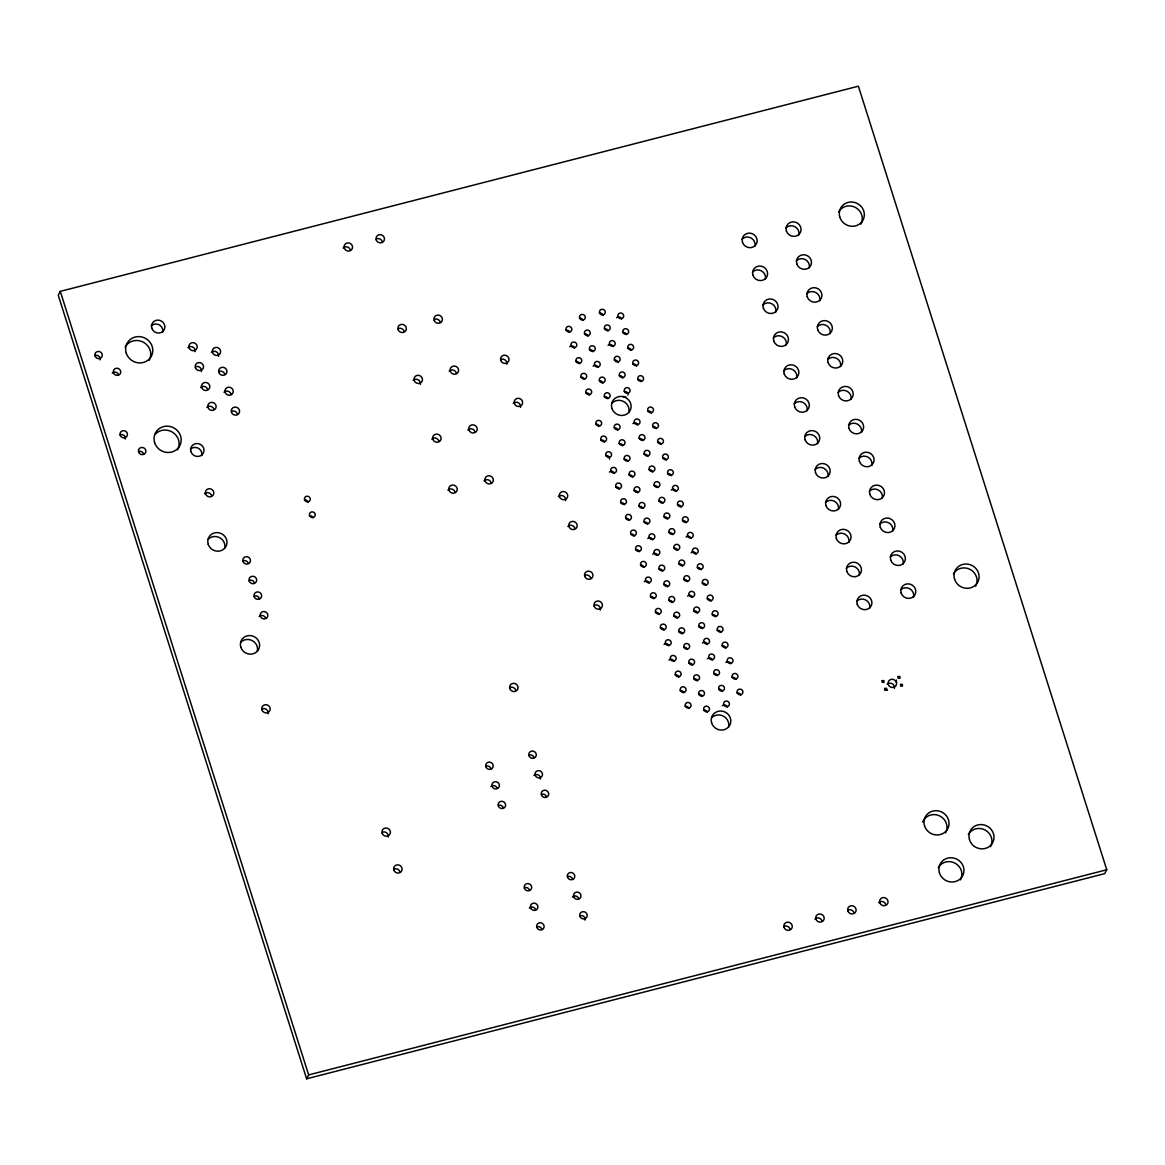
<?xml version="1.0" encoding="UTF-8"?>
<svg xmlns="http://www.w3.org/2000/svg" width="1165" height="1165" viewBox="0 0 1165 1165"><rect width="100%" height="100%" fill="white"/><g stroke="black" fill="none" stroke-linecap="round" stroke-linejoin="round"><path stroke-width="1.5" d="M60.289 291.367L58.25 295.24L306.613 1078.805L1104.711 873.633L1106.75 869.76L858.387 86.195L60.289 291.367L308.652 1074.916L306.613 1078.805M896.628 680.098L895.769 680.957L896.73 682.472M308.652 1074.916L1106.75 869.76M953.421 573.894A12.684 12 27.7 0 1 970.358 569.554A12.684 12 27.7 0 1 975.615 586.17M838.683 211.899A12.684 12 27.7 0 1 855.605 207.545A12.684 12 27.7 0 1 860.877 224.161M612.047 403.061A9.932 9.393 27.7 0 1 628.838 412.337M711.771 717.655A9.932 9.393 27.7 0 1 728.562 726.931M125.15 346.995A13.732 13.004 27.7 0 1 143.499 342.277A13.732 13.004 27.7 0 1 149.207 360.276M155.586 433.831A13.732 13.004 27.7 0 1 173.396 432.798A13.732 13.004 27.7 0 1 177.59 449.836M309.424 515.833A2.956 2.796 27.7 0 1 313.094 517.857M304.458 500.149A2.956 2.796 27.7 0 1 308.128 502.173M204.428 493.756A4.296 4.063 27.7 0 1 211.608 495.635M262.664 708.699A4.296 4.063 27.7 0 1 268.081 713.766M510.532 687.35A4.296 4.063 27.7 0 1 515.847 690.292M501.46 359.199A4.296 4.063 27.7 0 1 506.862 364.266M513.255 403.352A4.296 4.063 27.7 0 1 520.522 407.357M394.571 868.842A4.296 4.063 27.7 0 1 399.886 871.784M382.892 832.014A4.296 4.063 27.7 0 1 388.294 837.082M878.658 902.598A4.296 4.063 27.7 0 1 885.837 904.477M848.586 909.749A4.296 4.063 27.7 0 1 853.901 912.69M814.816 919.01A4.296 4.063 27.7 0 1 821.98 920.889M784.744 926.16A4.296 4.063 27.7 0 1 790.059 929.102M376.936 238.679A4.296 4.063 27.7 0 1 382.251 241.606M343.151 247.941A4.296 4.063 27.7 0 1 350.33 249.82M558.341 496.581A4.296 4.063 27.7 0 1 565.607 500.601M567.806 526.434A4.296 4.063 27.7 0 1 574.986 528.313M594.907 604.985A4.296 4.063 27.7 0 1 600.31 610.052M585.442 575.131A4.296 4.063 27.7 0 1 590.757 578.073M785.982 227.83A7.616 7.194 27.7 0 1 798.855 234.937M796.423 260.727A7.616 7.194 27.7 0 1 809.282 267.848M806.85 293.638A7.616 7.194 27.7 0 1 819.723 300.759M817.277 326.55A7.616 7.194 27.7 0 1 830.15 333.671M827.718 359.461A7.616 7.194 27.7 0 1 840.577 366.567M838.145 392.372A7.616 7.194 27.7 0 1 851.018 399.478M848.571 425.283A7.616 7.194 27.7 0 1 861.445 432.39M859.013 458.195A7.616 7.194 27.7 0 1 871.871 465.301M869.439 491.106A7.616 7.194 27.7 0 1 882.298 498.212M879.866 524.002A7.616 7.194 27.7 0 1 892.74 531.124M890.308 556.914A7.616 7.194 27.7 0 1 903.166 564.035M900.734 589.825A7.616 7.194 27.7 0 1 913.593 596.931M742.09 239.102A7.616 7.194 27.7 0 1 754.964 246.223M752.517 272.013A7.616 7.194 27.7 0 1 765.39 279.134M762.958 304.924A7.616 7.194 27.7 0 1 775.817 312.045M773.385 337.835A7.616 7.194 27.7 0 1 786.258 344.942M783.812 370.747A7.616 7.194 27.7 0 1 796.685 377.853M794.253 403.658A7.616 7.194 27.7 0 1 807.112 410.764M804.68 436.569A7.616 7.194 27.7 0 1 817.553 443.676M815.107 469.48A7.616 7.194 27.7 0 1 827.98 476.587M825.548 502.377A7.616 7.194 27.7 0 1 838.407 509.498M835.975 535.288A7.616 7.194 27.7 0 1 848.848 542.409M846.402 568.2A7.616 7.194 27.7 0 1 859.275 575.306M856.843 601.111A7.616 7.194 27.7 0 1 869.702 608.217M938.291 867.605A12.669 11.985 27.7 0 1 955.213 863.265A12.669 11.985 27.7 0 1 960.47 879.866M968.348 834.46A12.669 11.985 27.7 0 1 985.27 830.106A12.669 11.985 27.7 0 1 990.541 846.722M922.709 822.039A12.669 11.985 27.7 0 1 939.558 815.864A12.669 11.985 27.7 0 1 945.572 832.858M254.625 595.927A3.888 3.684 27.7 0 1 259.445 598.592M249.66 580.257A3.888 3.684 27.7 0 1 254.48 582.908M259.154 616.474A3.888 3.684 27.7 0 1 265.649 618.178M240.922 642.104A9.728 9.204 27.7 0 1 257.349 651.191M208.287 539.147A9.728 9.204 27.7 0 1 224.714 548.234M243.456 560.671A3.888 3.684 27.7 0 1 248.261 563.321M567.879 876.473A3.801 3.597 27.7 0 1 572.597 879.08M572.452 896.992A3.801 3.597 27.7 0 1 578.801 898.666M580.301 915.661A3.801 3.597 27.7 0 1 585.092 920.146M524.789 887.555A3.801 3.597 27.7 0 1 529.493 890.162M529.347 908.074A3.801 3.597 27.7 0 1 535.711 909.749M537.211 926.728A3.801 3.597 27.7 0 1 541.914 929.335M529.391 755.022A3.801 3.597 27.7 0 1 534.094 757.629M533.949 775.54A3.801 3.597 27.7 0 1 540.385 779.108M541.812 794.21A3.801 3.597 27.7 0 1 546.516 796.802M486.286 766.104A3.801 3.597 27.7 0 1 491.004 768.711M490.858 786.623A3.801 3.597 27.7 0 1 497.207 788.297M498.707 805.277A3.801 3.597 27.7 0 1 503.411 807.884M434.894 319.094A4.296 4.063 27.7 0 1 440.21 322.035M449.18 371.096A4.296 4.063 27.7 0 1 456.36 372.989M398.809 328.384A4.296 4.063 27.7 0 1 404.124 331.311M413.094 380.373A4.296 4.063 27.7 0 1 420.361 384.392M467.806 429.856A4.296 4.063 27.7 0 1 474.985 431.734M483.956 480.796A4.296 4.063 27.7 0 1 491.135 482.689M431.72 439.132A4.296 4.063 27.7 0 1 438.885 441.011M447.87 490.072A4.296 4.063 27.7 0 1 455.034 491.965M599.436 313.225A2.956 2.796 27.7 0 1 603.091 315.249M616.605 317.695A2.956 2.796 27.7 0 1 621.542 318.992M604.402 328.909A2.956 2.796 27.7 0 1 608.072 330.933M622.853 332.637A2.956 2.796 27.7 0 1 626.508 334.661M608.086 345.306A2.956 2.796 27.7 0 1 613.038 346.602M627.818 348.306A2.956 2.796 27.7 0 1 631.474 350.33M614.334 360.247A2.956 2.796 27.7 0 1 618.003 362.271M632.784 363.975A2.956 2.796 27.7 0 1 636.44 365.999M619.299 375.916A2.956 2.796 27.7 0 1 622.969 377.941M637.75 379.644A2.956 2.796 27.7 0 1 641.42 381.669M626.013 397.076A2.956 2.796 27.7 0 1 623.159 396.318M624.28 391.586A2.956 2.796 27.7 0 1 627.993 395.081M647.682 410.997A2.956 2.796 27.7 0 1 651.351 413.022M632.93 423.652A2.956 2.796 27.7 0 1 637.867 424.948M652.648 426.667A2.956 2.796 27.7 0 1 656.317 428.691M639.177 438.593A2.956 2.796 27.7 0 1 642.832 440.618M657.613 442.336A2.956 2.796 27.7 0 1 661.283 444.36M644.143 454.277A2.956 2.796 27.7 0 1 647.798 456.301M662.594 458.005A2.956 2.796 27.7 0 1 666.249 460.029M649.109 469.946A2.956 2.796 27.7 0 1 652.779 471.971M667.56 473.674A2.956 2.796 27.7 0 1 671.215 475.699M654.075 485.616A2.956 2.796 27.7 0 1 657.744 487.64M671.244 490.072A2.956 2.796 27.7 0 1 676.181 491.368M659.041 501.285A2.956 2.796 27.7 0 1 662.71 503.309M677.491 505.013A2.956 2.796 27.7 0 1 681.146 507.037M664.006 516.954A2.956 2.796 27.7 0 1 667.676 518.978M682.457 520.682A2.956 2.796 27.7 0 1 686.127 522.706M668.972 532.623A2.956 2.796 27.7 0 1 672.642 534.648M686.141 537.08A2.956 2.796 27.7 0 1 691.093 538.39M673.952 548.293A2.956 2.796 27.7 0 1 677.608 550.317M691.107 552.763A2.956 2.796 27.7 0 1 696.058 554.059M678.918 563.976A2.956 2.796 27.7 0 1 682.574 566.001M697.354 567.704A2.956 2.796 27.7 0 1 701.024 569.729M683.884 579.646A2.956 2.796 27.7 0 1 687.539 581.67M702.32 583.374A2.956 2.796 27.7 0 1 705.99 585.398M687.568 596.043A2.956 2.796 27.7 0 1 692.505 597.339M707.301 599.043A2.956 2.796 27.7 0 1 710.956 601.067M693.816 610.984A2.956 2.796 27.7 0 1 697.471 613.008M712.266 614.712A2.956 2.796 27.7 0 1 715.922 616.736M698.782 626.654A2.956 2.796 27.7 0 1 702.451 628.678M717.232 630.381A2.956 2.796 27.7 0 1 720.887 632.406M702.466 643.051A2.956 2.796 27.7 0 1 707.417 644.347M722.198 646.051A2.956 2.796 27.7 0 1 725.853 648.075M707.432 658.72A2.956 2.796 27.7 0 1 712.383 660.016M725.882 662.448A2.956 2.796 27.7 0 1 730.819 663.759M713.679 673.661A2.956 2.796 27.7 0 1 717.349 675.685M732.13 677.404A2.956 2.796 27.7 0 1 735.799 679.428M718.659 689.345A2.956 2.796 27.7 0 1 722.315 691.369M737.096 693.073A2.956 2.796 27.7 0 1 740.765 695.097M722.344 705.742A2.956 2.796 27.7 0 1 727.28 707.038M579.486 318.365A2.956 2.796 27.7 0 1 583.141 320.39M566.001 330.292A2.956 2.796 27.7 0 1 569.67 332.331M584.451 334.035A2.956 2.796 27.7 0 1 588.107 336.059M569.7 346.704A2.956 2.796 27.7 0 1 574.636 348M589.417 349.704A2.956 2.796 27.7 0 1 593.087 351.728M575.947 361.645A2.956 2.796 27.7 0 1 579.602 363.669M593.101 366.101A2.956 2.796 27.7 0 1 598.053 367.397M580.913 377.314A2.956 2.796 27.7 0 1 584.568 379.339M599.349 381.042A2.956 2.796 27.7 0 1 603.019 383.067M585.879 392.984A2.956 2.796 27.7 0 1 589.534 395.008M604.315 396.712A2.956 2.796 27.7 0 1 607.984 398.736M595.81 424.322A2.956 2.796 27.7 0 1 599.465 426.346M614.261 428.065A2.956 2.796 27.7 0 1 617.916 430.089M600.776 439.991A2.956 2.796 27.7 0 1 604.446 442.016M619.227 443.734A2.956 2.796 27.7 0 1 622.882 445.758M605.742 455.675A2.956 2.796 27.7 0 1 609.47 459.156M624.192 459.403A2.956 2.796 27.7 0 1 627.848 461.427M609.426 472.073A2.956 2.796 27.7 0 1 614.377 473.369M629.158 475.072A2.956 2.796 27.7 0 1 632.813 477.097M615.673 487.014A2.956 2.796 27.7 0 1 619.343 489.038M634.124 490.742A2.956 2.796 27.7 0 1 637.794 492.766M620.639 502.683A2.956 2.796 27.7 0 1 624.309 504.707M639.09 506.411A2.956 2.796 27.7 0 1 642.76 508.435M625.62 518.352A2.956 2.796 27.7 0 1 629.275 520.376M644.056 522.08A2.956 2.796 27.7 0 1 647.725 524.104M630.585 534.021A2.956 2.796 27.7 0 1 634.241 536.046M647.74 538.478A2.956 2.796 27.7 0 1 652.691 539.774M635.551 549.691A2.956 2.796 27.7 0 1 639.206 551.715M652.72 554.147A2.956 2.796 27.7 0 1 657.657 555.457M640.517 565.36A2.956 2.796 27.7 0 1 644.172 567.384M658.968 569.103A2.956 2.796 27.7 0 1 662.623 571.127M644.201 581.757A2.956 2.796 27.7 0 1 649.153 583.068M663.934 584.772A2.956 2.796 27.7 0 1 667.589 586.796M650.449 596.713A2.956 2.796 27.7 0 1 654.118 598.737M668.899 600.441A2.956 2.796 27.7 0 1 672.554 602.465M655.414 612.382A2.956 2.796 27.7 0 1 659.084 614.406M673.865 616.11A2.956 2.796 27.7 0 1 677.52 618.134M660.38 628.052A2.956 2.796 27.7 0 1 664.05 630.076M678.831 631.779A2.956 2.796 27.7 0 1 682.486 633.804M664.079 644.449A2.956 2.796 27.7 0 1 669.016 645.745M683.797 647.449A2.956 2.796 27.7 0 1 687.466 649.473M669.045 660.118A2.956 2.796 27.7 0 1 673.982 661.414M688.763 663.118A2.956 2.796 27.7 0 1 692.432 665.157M675.292 675.059A2.956 2.796 27.7 0 1 678.947 677.083M693.728 678.802A2.956 2.796 27.7 0 1 697.398 680.826M680.258 690.729A2.956 2.796 27.7 0 1 683.913 692.753M698.694 694.471A2.956 2.796 27.7 0 1 702.364 696.495M685.224 706.412A2.956 2.796 27.7 0 1 688.879 708.437M703.66 710.14A2.956 2.796 27.7 0 1 707.33 712.165M187.944 347.68A4.223 4.005 27.7 0 1 195.094 351.626M211.36 352.413A4.223 4.005 27.7 0 1 218.51 356.374M196.084 366.538A4.223 4.005 27.7 0 1 201.399 371.533M219.501 371.286A4.223 4.005 27.7 0 1 224.743 374.169M200.555 387.479A4.223 4.005 27.7 0 1 207.618 389.343M223.986 392.226A4.223 4.005 27.7 0 1 231.049 394.076M206.86 407.386A4.223 4.005 27.7 0 1 213.923 409.235M232.126 411.085A4.223 4.005 27.7 0 1 237.354 413.983M138.999 451.423A3.757 3.553 27.7 0 1 143.659 454M120.563 434.632A3.757 3.553 27.7 0 1 125.296 439.074M112.262 373.135A3.757 3.553 27.7 0 1 118.553 374.781M95.457 355.427A3.757 3.553 27.7 0 1 100.19 359.869M151.246 325.851A6.757 6.393 27.7 0 1 162.678 332.171M190.361 449.253A6.757 6.393 27.7 0 1 201.793 455.573M887.395 690.146A4.296 4.063 27.7 0 1 886.215 688.297M887.148 684.321A4.296 4.063 27.7 0 1 894.414 688.34M882.153 680.637L882.225 682.37L884.017 682.384L883.944 680.637L882.153 680.637M884.628 688.471L884.701 690.204L886.507 690.219L886.434 688.471L884.628 688.471M898.113 676.53L898.186 678.263L899.977 678.278L899.904 676.53L898.113 676.53M900.603 684.365L900.676 686.098L902.467 686.112L902.394 684.379L900.603 684.365M954.586 579.238A12.684 12 27.7 0 0 975.775 584.801A12.684 12 27.7 0 0 969.324 564.442A12.684 12 27.7 0 0 954.586 579.238M839.849 217.229A12.684 12 27.7 0 0 861.022 222.792A12.684 12 27.7 0 0 854.571 202.433A12.684 12 27.7 0 0 839.849 217.229M611.916 408.347A9.932 9.393 27.7 0 0 628.518 412.716A9.932 9.393 27.7 0 0 623.464 396.77A9.932 9.393 27.7 0 0 611.916 408.347M711.64 722.955A9.932 9.393 27.7 0 0 728.241 727.31A9.932 9.393 27.7 0 0 723.188 711.364A9.932 9.393 27.7 0 0 711.64 722.955M126.242 353.097A13.732 13.004 27.7 0 0 149.193 359.111A13.732 13.004 27.7 0 0 142.203 337.064A13.732 13.004 27.7 0 0 126.242 353.097M154.639 442.656A13.732 13.004 27.7 0 0 177.59 448.671A13.732 13.004 27.7 0 0 170.585 426.623A13.732 13.004 27.7 0 0 154.639 442.656M309.541 515.411A2.956 2.796 27.7 0 0 314.477 516.707A2.956 2.796 27.7 0 0 312.977 511.959A2.956 2.796 27.7 0 0 309.541 515.411M304.575 499.741A2.956 2.796 27.7 0 0 309.511 501.037A2.956 2.796 27.7 0 0 308.011 496.29A2.956 2.796 27.7 0 0 304.575 499.741M205.535 493.844A4.296 4.063 27.7 0 0 212.7 495.722A4.296 4.063 27.7 0 0 210.516 488.834A4.296 4.063 27.7 0 0 205.535 493.844M261.921 709.835A4.296 4.063 27.7 0 0 269.086 711.728A4.296 4.063 27.7 0 0 266.901 704.825A4.296 4.063 27.7 0 0 261.921 709.835M509.775 688.5A4.296 4.063 27.7 0 0 516.94 690.379A4.296 4.063 27.7 0 0 514.755 683.491A4.296 4.063 27.7 0 0 509.775 688.5M500.702 360.334A4.296 4.063 27.7 0 0 507.867 362.228A4.296 4.063 27.7 0 0 505.683 355.325A4.296 4.063 27.7 0 0 500.702 360.334M514.362 403.44A4.296 4.063 27.7 0 0 521.527 405.318A4.296 4.063 27.7 0 0 519.342 398.43A4.296 4.063 27.7 0 0 514.362 403.44M393.814 869.993A4.296 4.063 27.7 0 0 400.993 871.871A4.296 4.063 27.7 0 0 398.794 864.983A4.296 4.063 27.7 0 0 393.814 869.993M382.135 833.164A4.296 4.063 27.7 0 0 389.314 835.043A4.296 4.063 27.7 0 0 387.129 828.155A4.296 4.063 27.7 0 0 382.135 833.164M879.764 902.686A4.296 4.063 27.7 0 0 886.929 904.564A4.296 4.063 27.7 0 0 884.745 897.676A4.296 4.063 27.7 0 0 879.764 902.686M847.829 910.899A4.296 4.063 27.7 0 0 855.008 912.777A4.296 4.063 27.7 0 0 852.824 905.875A4.296 4.063 27.7 0 0 847.829 910.899M815.908 919.098A4.296 4.063 27.7 0 0 823.087 920.976A4.296 4.063 27.7 0 0 820.903 914.088A4.296 4.063 27.7 0 0 815.908 919.098M783.987 927.311A4.296 4.063 27.7 0 0 791.166 929.189A4.296 4.063 27.7 0 0 788.982 922.301A4.296 4.063 27.7 0 0 783.987 927.311M376.178 239.815A4.296 4.063 27.7 0 0 383.358 241.694A4.296 4.063 27.7 0 0 381.173 234.806A4.296 4.063 27.7 0 0 376.178 239.815M344.257 248.029A4.296 4.063 27.7 0 0 351.437 249.907A4.296 4.063 27.7 0 0 349.252 243.019A4.296 4.063 27.7 0 0 344.257 248.029M559.448 496.669A4.296 4.063 27.7 0 0 566.627 498.547A4.296 4.063 27.7 0 0 564.442 491.659A4.296 4.063 27.7 0 0 559.448 496.669M568.913 526.522A4.296 4.063 27.7 0 0 576.078 528.4A4.296 4.063 27.7 0 0 573.894 521.512A4.296 4.063 27.7 0 0 568.913 526.522M594.15 606.135A4.296 4.063 27.7 0 0 601.315 608.014A4.296 4.063 27.7 0 0 599.13 601.125A4.296 4.063 27.7 0 0 594.15 606.135M584.684 576.282A4.296 4.063 27.7 0 0 591.849 578.16A4.296 4.063 27.7 0 0 589.665 571.272A4.296 4.063 27.7 0 0 584.684 576.282M786.375 230.976A7.616 7.194 27.7 0 0 799.074 234.311A7.616 7.194 27.7 0 0 795.214 222.093A7.616 7.194 27.7 0 0 786.375 230.976M796.802 263.887A7.616 7.194 27.7 0 0 809.515 267.222A7.616 7.194 27.7 0 0 805.641 255.004A7.616 7.194 27.7 0 0 796.802 263.887M807.229 296.798A7.616 7.194 27.7 0 0 819.942 300.133A7.616 7.194 27.7 0 0 816.068 287.915A7.616 7.194 27.7 0 0 807.229 296.798M817.67 329.71A7.616 7.194 27.7 0 0 830.368 333.044A7.616 7.194 27.7 0 0 826.509 320.826A7.616 7.194 27.7 0 0 817.67 329.71M828.097 362.606A7.616 7.194 27.7 0 0 840.81 365.956A7.616 7.194 27.7 0 0 836.936 353.738A7.616 7.194 27.7 0 0 828.097 362.606M838.523 395.518A7.616 7.194 27.7 0 0 851.236 398.852A7.616 7.194 27.7 0 0 847.363 386.649A7.616 7.194 27.7 0 0 838.523 395.518M848.965 428.429A7.616 7.194 27.7 0 0 861.663 431.764A7.616 7.194 27.7 0 0 857.789 419.56A7.616 7.194 27.7 0 0 848.965 428.429M859.391 461.34A7.616 7.194 27.7 0 0 872.104 464.675A7.616 7.194 27.7 0 0 868.231 452.457A7.616 7.194 27.7 0 0 859.391 461.34M869.818 494.251A7.616 7.194 27.7 0 0 882.531 497.586A7.616 7.194 27.7 0 0 878.658 485.368A7.616 7.194 27.7 0 0 869.818 494.251M880.259 527.163A7.616 7.194 27.7 0 0 892.958 530.497A7.616 7.194 27.7 0 0 889.084 518.279A7.616 7.194 27.7 0 0 880.259 527.163M890.686 560.074A7.616 7.194 27.7 0 0 903.399 563.409A7.616 7.194 27.7 0 0 899.526 551.191A7.616 7.194 27.7 0 0 890.686 560.074M901.113 592.985A7.616 7.194 27.7 0 0 913.826 596.32A7.616 7.194 27.7 0 0 909.952 584.102A7.616 7.194 27.7 0 0 901.113 592.985M742.469 242.262A7.616 7.194 27.7 0 0 755.182 245.597A7.616 7.194 27.7 0 0 751.308 233.379A7.616 7.194 27.7 0 0 742.469 242.262M752.91 275.173A7.616 7.194 27.7 0 0 765.609 278.508A7.616 7.194 27.7 0 0 761.75 266.29A7.616 7.194 27.7 0 0 752.91 275.173M763.337 308.084A7.616 7.194 27.7 0 0 776.05 311.419A7.616 7.194 27.7 0 0 772.177 299.201A7.616 7.194 27.7 0 0 763.337 308.084M773.764 340.981A7.616 7.194 27.7 0 0 786.477 344.33A7.616 7.194 27.7 0 0 782.603 332.112A7.616 7.194 27.7 0 0 773.764 340.981M784.205 373.892A7.616 7.194 27.7 0 0 796.904 377.227A7.616 7.194 27.7 0 0 793.045 365.024A7.616 7.194 27.7 0 0 784.205 373.892M794.632 406.803A7.616 7.194 27.7 0 0 807.345 410.138A7.616 7.194 27.7 0 0 803.471 397.935A7.616 7.194 27.7 0 0 794.632 406.803M805.059 439.715A7.616 7.194 27.7 0 0 817.772 443.05A7.616 7.194 27.7 0 0 813.898 430.832A7.616 7.194 27.7 0 0 805.059 439.715M815.5 472.626A7.616 7.194 27.7 0 0 828.199 475.961A7.616 7.194 27.7 0 0 824.339 463.743A7.616 7.194 27.7 0 0 815.5 472.626M825.927 505.537A7.616 7.194 27.7 0 0 838.64 508.872A7.616 7.194 27.7 0 0 834.766 496.654A7.616 7.194 27.7 0 0 825.927 505.537M836.354 538.448A7.616 7.194 27.7 0 0 849.067 541.783A7.616 7.194 27.7 0 0 845.193 529.565A7.616 7.194 27.7 0 0 836.354 538.448M846.795 571.36A7.616 7.194 27.7 0 0 859.493 574.694A7.616 7.194 27.7 0 0 855.634 562.477A7.616 7.194 27.7 0 0 846.795 571.36M857.222 604.256A7.616 7.194 27.7 0 0 869.935 607.606A7.616 7.194 27.7 0 0 866.061 595.388A7.616 7.194 27.7 0 0 857.222 604.256M939.456 872.935A12.669 11.985 27.7 0 0 960.63 878.497A12.669 11.985 27.7 0 0 954.179 858.154A12.669 11.985 27.7 0 0 939.456 872.935M969.513 839.79A12.669 11.985 27.7 0 0 990.687 845.339A12.669 11.985 27.7 0 0 984.236 824.995A12.669 11.985 27.7 0 0 969.513 839.79M924.559 825.927A12.669 11.985 27.7 0 0 945.718 831.475A12.669 11.985 27.7 0 0 939.281 811.131A12.669 11.985 27.7 0 0 924.559 825.927M254.145 596.596A3.888 3.684 27.7 0 0 260.64 598.3A3.888 3.684 27.7 0 0 258.659 592.053A3.888 3.684 27.7 0 0 254.145 596.596M249.164 580.927A3.888 3.684 27.7 0 0 255.674 582.631A3.888 3.684 27.7 0 0 253.693 576.384A3.888 3.684 27.7 0 0 249.164 580.927M260.348 616.183A3.888 3.684 27.7 0 0 266.843 617.887A3.888 3.684 27.7 0 0 264.863 611.64A3.888 3.684 27.7 0 0 260.348 616.183M240.835 647.216A9.728 9.204 27.7 0 0 257.072 651.483A9.728 9.204 27.7 0 0 252.135 635.872A9.728 9.204 27.7 0 0 240.835 647.216M208.2 544.259A9.728 9.204 27.7 0 0 224.437 548.511A9.728 9.204 27.7 0 0 219.501 532.915A9.728 9.204 27.7 0 0 208.2 544.259M242.961 561.326A3.888 3.684 27.7 0 0 249.456 563.044A3.888 3.684 27.7 0 0 247.475 556.797A3.888 3.684 27.7 0 0 242.961 561.326M567.442 877.041A3.801 3.597 27.7 0 0 573.806 878.716A3.801 3.597 27.7 0 0 571.869 872.614A3.801 3.597 27.7 0 0 567.442 877.041M573.661 896.628A3.801 3.597 27.7 0 0 580.01 898.302A3.801 3.597 27.7 0 0 578.073 892.201A3.801 3.597 27.7 0 0 573.661 896.628M579.864 916.229A3.801 3.597 27.7 0 0 586.228 917.889A3.801 3.597 27.7 0 0 584.291 911.787A3.801 3.597 27.7 0 0 579.864 916.229M524.352 888.123A3.801 3.597 27.7 0 0 530.701 889.798A3.801 3.597 27.7 0 0 528.764 883.682A3.801 3.597 27.7 0 0 524.352 888.123M530.556 907.71A3.801 3.597 27.7 0 0 536.919 909.384A3.801 3.597 27.7 0 0 534.983 903.268A3.801 3.597 27.7 0 0 530.556 907.71M536.774 927.296A3.801 3.597 27.7 0 0 543.123 928.971A3.801 3.597 27.7 0 0 541.186 922.869A3.801 3.597 27.7 0 0 536.774 927.296M528.954 755.59A3.801 3.597 27.7 0 0 535.303 757.265A3.801 3.597 27.7 0 0 533.366 751.163A3.801 3.597 27.7 0 0 528.954 755.59M535.157 775.176A3.801 3.597 27.7 0 0 541.521 776.851A3.801 3.597 27.7 0 0 539.584 770.749A3.801 3.597 27.7 0 0 535.157 775.176M541.375 794.778A3.801 3.597 27.7 0 0 547.725 796.438A3.801 3.597 27.7 0 0 545.788 790.336A3.801 3.597 27.7 0 0 541.375 794.778M485.849 766.672A3.801 3.597 27.7 0 0 492.213 768.347A3.801 3.597 27.7 0 0 490.276 762.23A3.801 3.597 27.7 0 0 485.849 766.672M492.067 786.258A3.801 3.597 27.7 0 0 498.416 787.933A3.801 3.597 27.7 0 0 496.479 781.817A3.801 3.597 27.7 0 0 492.067 786.258M498.271 805.845A3.801 3.597 27.7 0 0 504.634 807.52A3.801 3.597 27.7 0 0 502.697 801.418A3.801 3.597 27.7 0 0 498.271 805.845M434.137 320.244A4.296 4.063 27.7 0 0 441.317 322.123A4.296 4.063 27.7 0 0 439.132 315.234A4.296 4.063 27.7 0 0 434.137 320.244M450.287 371.184A4.296 4.063 27.7 0 0 457.466 373.077A4.296 4.063 27.7 0 0 455.282 366.174A4.296 4.063 27.7 0 0 450.287 371.184M398.051 329.52A4.296 4.063 27.7 0 0 405.216 331.399A4.296 4.063 27.7 0 0 403.032 324.511A4.296 4.063 27.7 0 0 398.051 329.52M414.201 380.46A4.296 4.063 27.7 0 0 421.366 382.353A4.296 4.063 27.7 0 0 419.182 375.45A4.296 4.063 27.7 0 0 414.201 380.46M468.913 429.943A4.296 4.063 27.7 0 0 476.077 431.822A4.296 4.063 27.7 0 0 473.893 424.934A4.296 4.063 27.7 0 0 468.913 429.943M485.062 480.883A4.296 4.063 27.7 0 0 492.227 482.776A4.296 4.063 27.7 0 0 490.043 475.873A4.296 4.063 27.7 0 0 485.062 480.883M432.827 439.22A4.296 4.063 27.7 0 0 439.991 441.098A4.296 4.063 27.7 0 0 437.807 434.21A4.296 4.063 27.7 0 0 432.827 439.22M448.962 490.159A4.296 4.063 27.7 0 0 456.141 492.052A4.296 4.063 27.7 0 0 453.957 485.15A4.296 4.063 27.7 0 0 448.962 490.159M599.553 312.817A2.956 2.796 27.7 0 0 604.489 314.113A2.956 2.796 27.7 0 0 602.989 309.366A2.956 2.796 27.7 0 0 599.553 312.817M617.989 316.545A2.956 2.796 27.7 0 0 622.94 317.841A2.956 2.796 27.7 0 0 621.426 313.094A2.956 2.796 27.7 0 0 617.989 316.545M604.519 328.486A2.956 2.796 27.7 0 0 609.455 329.782A2.956 2.796 27.7 0 0 607.955 325.035A2.956 2.796 27.7 0 0 604.519 328.486M622.955 332.214A2.956 2.796 27.7 0 0 627.906 333.51A2.956 2.796 27.7 0 0 626.406 328.763A2.956 2.796 27.7 0 0 622.955 332.214M609.484 344.156A2.956 2.796 27.7 0 0 614.421 345.452A2.956 2.796 27.7 0 0 612.921 340.704A2.956 2.796 27.7 0 0 609.484 344.156M627.935 347.884A2.956 2.796 27.7 0 0 632.872 349.18A2.956 2.796 27.7 0 0 631.372 344.432A2.956 2.796 27.7 0 0 627.935 347.884M614.45 359.825A2.956 2.796 27.7 0 0 619.387 361.121A2.956 2.796 27.7 0 0 617.887 356.374A2.956 2.796 27.7 0 0 614.45 359.825M632.901 363.553A2.956 2.796 27.7 0 0 637.837 364.849A2.956 2.796 27.7 0 0 636.338 360.101A2.956 2.796 27.7 0 0 632.901 363.553M619.416 375.494A2.956 2.796 27.7 0 0 624.367 376.79A2.956 2.796 27.7 0 0 622.853 372.043A2.956 2.796 27.7 0 0 619.416 375.494M637.867 379.222A2.956 2.796 27.7 0 0 642.803 380.533A2.956 2.796 27.7 0 0 641.303 375.771A2.956 2.796 27.7 0 0 637.867 379.222M624.382 391.163A2.956 2.796 27.7 0 0 629.333 392.459A2.956 2.796 27.7 0 0 627.818 387.712A2.956 2.796 27.7 0 0 624.382 391.163M647.798 410.575A2.956 2.796 27.7 0 0 652.735 411.871A2.956 2.796 27.7 0 0 651.235 407.124A2.956 2.796 27.7 0 0 647.798 410.575M634.313 422.516A2.956 2.796 27.7 0 0 639.265 423.812A2.956 2.796 27.7 0 0 637.75 419.065A2.956 2.796 27.7 0 0 634.313 422.516M652.764 426.244A2.956 2.796 27.7 0 0 657.715 427.54A2.956 2.796 27.7 0 0 656.201 422.793A2.956 2.796 27.7 0 0 652.764 426.244M639.294 438.186A2.956 2.796 27.7 0 0 644.23 439.482A2.956 2.796 27.7 0 0 642.731 434.734A2.956 2.796 27.7 0 0 639.294 438.186M657.73 441.914A2.956 2.796 27.7 0 0 662.681 443.21A2.956 2.796 27.7 0 0 661.167 438.462A2.956 2.796 27.7 0 0 657.73 441.914M644.26 453.855A2.956 2.796 27.7 0 0 649.196 455.151A2.956 2.796 27.7 0 0 647.696 450.404A2.956 2.796 27.7 0 0 644.26 453.855M662.696 457.583A2.956 2.796 27.7 0 0 667.647 458.879A2.956 2.796 27.7 0 0 666.132 454.132A2.956 2.796 27.7 0 0 662.696 457.583M649.225 469.524A2.956 2.796 27.7 0 0 654.162 470.82A2.956 2.796 27.7 0 0 652.662 466.073A2.956 2.796 27.7 0 0 649.225 469.524M667.662 473.252A2.956 2.796 27.7 0 0 672.613 474.548A2.956 2.796 27.7 0 0 671.098 469.801A2.956 2.796 27.7 0 0 667.662 473.252M654.191 485.193A2.956 2.796 27.7 0 0 659.128 486.489A2.956 2.796 27.7 0 0 657.628 481.742A2.956 2.796 27.7 0 0 654.191 485.193M672.642 488.921A2.956 2.796 27.7 0 0 677.579 490.217A2.956 2.796 27.7 0 0 676.079 485.47A2.956 2.796 27.7 0 0 672.642 488.921M659.157 500.863A2.956 2.796 27.7 0 0 664.094 502.159A2.956 2.796 27.7 0 0 662.594 497.411A2.956 2.796 27.7 0 0 659.157 500.863M677.608 504.591A2.956 2.796 27.7 0 0 682.544 505.901A2.956 2.796 27.7 0 0 681.044 501.139A2.956 2.796 27.7 0 0 677.608 504.591M664.123 516.532A2.956 2.796 27.7 0 0 669.074 517.828A2.956 2.796 27.7 0 0 667.56 513.081A2.956 2.796 27.7 0 0 664.123 516.532M682.574 520.274A2.956 2.796 27.7 0 0 687.51 521.571A2.956 2.796 27.7 0 0 686.01 516.823A2.956 2.796 27.7 0 0 682.574 520.274M669.089 532.201A2.956 2.796 27.7 0 0 674.04 533.512A2.956 2.796 27.7 0 0 672.525 528.75A2.956 2.796 27.7 0 0 669.089 532.201M687.539 535.944A2.956 2.796 27.7 0 0 692.476 537.24A2.956 2.796 27.7 0 0 690.976 532.492A2.956 2.796 27.7 0 0 687.539 535.944M674.054 547.885A2.956 2.796 27.7 0 0 679.006 549.181A2.956 2.796 27.7 0 0 677.491 544.434A2.956 2.796 27.7 0 0 674.054 547.885M692.505 551.613A2.956 2.796 27.7 0 0 697.442 552.909A2.956 2.796 27.7 0 0 695.942 548.162A2.956 2.796 27.7 0 0 692.505 551.613M679.02 563.554A2.956 2.796 27.7 0 0 683.971 564.85A2.956 2.796 27.7 0 0 682.457 560.103A2.956 2.796 27.7 0 0 679.02 563.554M697.471 567.282A2.956 2.796 27.7 0 0 702.408 568.578A2.956 2.796 27.7 0 0 700.908 563.831A2.956 2.796 27.7 0 0 697.471 567.282M684.001 579.223A2.956 2.796 27.7 0 0 688.937 580.519A2.956 2.796 27.7 0 0 687.437 575.772A2.956 2.796 27.7 0 0 684.001 579.223M702.437 582.951A2.956 2.796 27.7 0 0 707.388 584.247A2.956 2.796 27.7 0 0 705.874 579.5A2.956 2.796 27.7 0 0 702.437 582.951M688.966 594.893A2.956 2.796 27.7 0 0 693.903 596.189A2.956 2.796 27.7 0 0 692.403 591.441A2.956 2.796 27.7 0 0 688.966 594.893M707.403 598.621A2.956 2.796 27.7 0 0 712.354 599.917A2.956 2.796 27.7 0 0 710.839 595.169A2.956 2.796 27.7 0 0 707.403 598.621M693.932 610.562A2.956 2.796 27.7 0 0 698.869 611.858A2.956 2.796 27.7 0 0 697.369 607.111A2.956 2.796 27.7 0 0 693.932 610.562M712.368 614.29A2.956 2.796 27.7 0 0 717.32 615.601A2.956 2.796 27.7 0 0 715.805 610.839A2.956 2.796 27.7 0 0 712.368 614.29M698.898 626.231A2.956 2.796 27.7 0 0 703.835 627.527A2.956 2.796 27.7 0 0 702.335 622.78A2.956 2.796 27.7 0 0 698.898 626.231M717.334 629.974A2.956 2.796 27.7 0 0 722.285 631.27A2.956 2.796 27.7 0 0 720.785 626.508A2.956 2.796 27.7 0 0 717.334 629.974M703.864 641.9A2.956 2.796 27.7 0 0 708.801 643.197A2.956 2.796 27.7 0 0 707.301 638.449A2.956 2.796 27.7 0 0 703.864 641.9M722.315 645.643A2.956 2.796 27.7 0 0 727.251 646.939A2.956 2.796 27.7 0 0 725.751 642.192A2.956 2.796 27.7 0 0 722.315 645.643M708.83 657.57A2.956 2.796 27.7 0 0 713.766 658.88A2.956 2.796 27.7 0 0 712.266 654.118A2.956 2.796 27.7 0 0 708.83 657.57M727.28 661.312A2.956 2.796 27.7 0 0 732.217 662.608A2.956 2.796 27.7 0 0 730.717 657.861A2.956 2.796 27.7 0 0 727.28 661.312M713.796 673.254A2.956 2.796 27.7 0 0 718.747 674.55A2.956 2.796 27.7 0 0 717.232 669.802A2.956 2.796 27.7 0 0 713.796 673.254M732.246 676.981A2.956 2.796 27.7 0 0 737.183 678.278A2.956 2.796 27.7 0 0 735.683 673.53A2.956 2.796 27.7 0 0 732.246 676.981M718.761 688.923A2.956 2.796 27.7 0 0 723.713 690.219A2.956 2.796 27.7 0 0 722.198 685.471A2.956 2.796 27.7 0 0 718.761 688.923M737.212 692.651A2.956 2.796 27.7 0 0 742.149 693.947A2.956 2.796 27.7 0 0 740.649 689.199A2.956 2.796 27.7 0 0 737.212 692.651M723.727 704.592A2.956 2.796 27.7 0 0 728.678 705.888A2.956 2.796 27.7 0 0 727.164 701.141A2.956 2.796 27.7 0 0 723.727 704.592M579.602 317.943A2.956 2.796 27.7 0 0 584.539 319.239A2.956 2.796 27.7 0 0 583.039 314.492A2.956 2.796 27.7 0 0 579.602 317.943M566.117 329.884A2.956 2.796 27.7 0 0 571.054 331.18A2.956 2.796 27.7 0 0 569.554 326.433A2.956 2.796 27.7 0 0 566.117 329.884M584.568 333.612A2.956 2.796 27.7 0 0 589.505 334.908A2.956 2.796 27.7 0 0 588.005 330.161A2.956 2.796 27.7 0 0 584.568 333.612M571.083 345.554A2.956 2.796 27.7 0 0 576.034 346.85A2.956 2.796 27.7 0 0 574.52 342.102A2.956 2.796 27.7 0 0 571.083 345.554M589.534 349.282A2.956 2.796 27.7 0 0 594.47 350.578A2.956 2.796 27.7 0 0 592.97 345.83A2.956 2.796 27.7 0 0 589.534 349.282M576.049 361.223A2.956 2.796 27.7 0 0 581 362.519A2.956 2.796 27.7 0 0 579.486 357.772A2.956 2.796 27.7 0 0 576.049 361.223M594.5 364.951A2.956 2.796 27.7 0 0 599.436 366.247A2.956 2.796 27.7 0 0 597.936 361.5A2.956 2.796 27.7 0 0 594.5 364.951M581.015 376.892A2.956 2.796 27.7 0 0 585.966 378.188A2.956 2.796 27.7 0 0 584.451 373.441A2.956 2.796 27.7 0 0 581.015 376.892M599.465 380.62A2.956 2.796 27.7 0 0 604.402 381.931A2.956 2.796 27.7 0 0 602.902 377.169A2.956 2.796 27.7 0 0 599.465 380.62M585.98 392.561A2.956 2.796 27.7 0 0 590.932 393.857A2.956 2.796 27.7 0 0 589.432 389.11A2.956 2.796 27.7 0 0 585.98 392.561M604.431 396.304A2.956 2.796 27.7 0 0 609.382 397.6A2.956 2.796 27.7 0 0 607.868 392.838A2.956 2.796 27.7 0 0 604.431 396.304M595.927 423.9A2.956 2.796 27.7 0 0 600.863 425.21A2.956 2.796 27.7 0 0 599.363 420.449A2.956 2.796 27.7 0 0 595.927 423.9M614.363 427.642A2.956 2.796 27.7 0 0 619.314 428.938A2.956 2.796 27.7 0 0 617.8 424.191A2.956 2.796 27.7 0 0 614.363 427.642M600.892 439.584A2.956 2.796 27.7 0 0 605.829 440.88A2.956 2.796 27.7 0 0 604.329 436.132A2.956 2.796 27.7 0 0 600.892 439.584M619.329 443.312A2.956 2.796 27.7 0 0 624.28 444.608A2.956 2.796 27.7 0 0 622.765 439.86A2.956 2.796 27.7 0 0 619.329 443.312M605.858 455.253A2.956 2.796 27.7 0 0 610.795 456.549A2.956 2.796 27.7 0 0 609.295 451.802A2.956 2.796 27.7 0 0 605.858 455.253M624.309 458.981A2.956 2.796 27.7 0 0 629.246 460.277A2.956 2.796 27.7 0 0 627.746 455.53A2.956 2.796 27.7 0 0 624.309 458.981M610.824 470.922A2.956 2.796 27.7 0 0 615.761 472.218A2.956 2.796 27.7 0 0 614.261 467.471A2.956 2.796 27.7 0 0 610.824 470.922M629.275 474.65A2.956 2.796 27.7 0 0 634.211 475.946A2.956 2.796 27.7 0 0 632.712 471.199A2.956 2.796 27.7 0 0 629.275 474.65M615.79 486.591A2.956 2.796 27.7 0 0 620.741 487.887A2.956 2.796 27.7 0 0 619.227 483.14A2.956 2.796 27.7 0 0 615.79 486.591M634.241 490.319A2.956 2.796 27.7 0 0 639.177 491.615A2.956 2.796 27.7 0 0 637.677 486.868A2.956 2.796 27.7 0 0 634.241 490.319M620.756 502.261A2.956 2.796 27.7 0 0 625.707 503.557A2.956 2.796 27.7 0 0 624.192 498.809A2.956 2.796 27.7 0 0 620.756 502.261M639.206 505.989A2.956 2.796 27.7 0 0 644.143 507.299A2.956 2.796 27.7 0 0 642.643 502.537A2.956 2.796 27.7 0 0 639.206 505.989M625.721 517.93A2.956 2.796 27.7 0 0 630.673 519.226A2.956 2.796 27.7 0 0 629.158 514.479A2.956 2.796 27.7 0 0 625.721 517.93M644.172 521.672A2.956 2.796 27.7 0 0 649.109 522.969A2.956 2.796 27.7 0 0 647.609 518.207A2.956 2.796 27.7 0 0 644.172 521.672M630.687 533.599A2.956 2.796 27.7 0 0 635.639 534.91A2.956 2.796 27.7 0 0 634.124 530.148A2.956 2.796 27.7 0 0 630.687 533.599M649.138 537.342A2.956 2.796 27.7 0 0 654.089 538.638A2.956 2.796 27.7 0 0 652.575 533.89A2.956 2.796 27.7 0 0 649.138 537.342M635.668 549.283A2.956 2.796 27.7 0 0 640.604 550.579A2.956 2.796 27.7 0 0 639.104 545.817A2.956 2.796 27.7 0 0 635.668 549.283M654.104 553.011A2.956 2.796 27.7 0 0 659.055 554.307A2.956 2.796 27.7 0 0 657.541 549.56A2.956 2.796 27.7 0 0 654.104 553.011M640.634 564.952A2.956 2.796 27.7 0 0 645.57 566.248A2.956 2.796 27.7 0 0 644.07 561.501A2.956 2.796 27.7 0 0 640.634 564.952M659.07 568.68A2.956 2.796 27.7 0 0 664.021 569.976A2.956 2.796 27.7 0 0 662.506 565.229A2.956 2.796 27.7 0 0 659.07 568.68M645.599 580.621A2.956 2.796 27.7 0 0 650.536 581.918A2.956 2.796 27.7 0 0 649.036 577.17A2.956 2.796 27.7 0 0 645.599 580.621M664.035 584.349A2.956 2.796 27.7 0 0 668.987 585.646A2.956 2.796 27.7 0 0 667.472 580.898A2.956 2.796 27.7 0 0 664.035 584.349M650.565 596.291A2.956 2.796 27.7 0 0 655.502 597.587A2.956 2.796 27.7 0 0 654.002 592.839A2.956 2.796 27.7 0 0 650.565 596.291M669.016 600.019A2.956 2.796 27.7 0 0 673.952 601.315A2.956 2.796 27.7 0 0 672.453 596.567A2.956 2.796 27.7 0 0 669.016 600.019M655.531 611.96A2.956 2.796 27.7 0 0 660.468 613.256A2.956 2.796 27.7 0 0 658.968 608.509A2.956 2.796 27.7 0 0 655.531 611.96M673.982 615.688A2.956 2.796 27.7 0 0 678.918 616.984A2.956 2.796 27.7 0 0 677.418 612.237A2.956 2.796 27.7 0 0 673.982 615.688M660.497 627.629A2.956 2.796 27.7 0 0 665.433 628.925A2.956 2.796 27.7 0 0 663.934 624.178A2.956 2.796 27.7 0 0 660.497 627.629M678.947 631.357A2.956 2.796 27.7 0 0 683.884 632.668A2.956 2.796 27.7 0 0 682.384 627.906A2.956 2.796 27.7 0 0 678.947 631.357M665.463 643.298A2.956 2.796 27.7 0 0 670.414 644.595A2.956 2.796 27.7 0 0 668.899 639.847A2.956 2.796 27.7 0 0 665.463 643.298M683.913 647.041A2.956 2.796 27.7 0 0 688.85 648.337A2.956 2.796 27.7 0 0 687.35 643.59A2.956 2.796 27.7 0 0 683.913 647.041M670.428 658.968A2.956 2.796 27.7 0 0 675.38 660.278A2.956 2.796 27.7 0 0 673.865 655.516A2.956 2.796 27.7 0 0 670.428 658.968M688.879 662.71A2.956 2.796 27.7 0 0 693.816 664.006A2.956 2.796 27.7 0 0 692.316 659.259A2.956 2.796 27.7 0 0 688.879 662.71M675.394 674.651A2.956 2.796 27.7 0 0 680.345 675.948A2.956 2.796 27.7 0 0 678.831 671.186A2.956 2.796 27.7 0 0 675.394 674.651M693.845 678.38A2.956 2.796 27.7 0 0 698.782 679.676A2.956 2.796 27.7 0 0 697.282 674.928A2.956 2.796 27.7 0 0 693.845 678.38M680.36 690.321A2.956 2.796 27.7 0 0 685.311 691.617A2.956 2.796 27.7 0 0 683.811 686.869A2.956 2.796 27.7 0 0 680.36 690.321M698.811 694.049A2.956 2.796 27.7 0 0 703.762 695.345A2.956 2.796 27.7 0 0 702.247 690.597A2.956 2.796 27.7 0 0 698.811 694.049M685.34 705.99A2.956 2.796 27.7 0 0 690.277 707.286A2.956 2.796 27.7 0 0 688.777 702.539A2.956 2.796 27.7 0 0 685.34 705.99M703.776 709.718A2.956 2.796 27.7 0 0 708.728 711.014A2.956 2.796 27.7 0 0 707.213 706.267A2.956 2.796 27.7 0 0 703.776 709.718M189.05 347.709A4.223 4.005 27.7 0 0 196.113 349.558A4.223 4.005 27.7 0 0 193.972 342.772A4.223 4.005 27.7 0 0 189.05 347.709M212.481 352.442A4.223 4.005 27.7 0 0 219.544 354.306A4.223 4.005 27.7 0 0 217.389 347.519A4.223 4.005 27.7 0 0 212.481 352.442M195.37 367.601A4.223 4.005 27.7 0 0 202.433 369.465A4.223 4.005 27.7 0 0 200.278 362.679A4.223 4.005 27.7 0 0 195.37 367.601M218.787 372.349A4.223 4.005 27.7 0 0 225.85 374.198A4.223 4.005 27.7 0 0 223.709 367.412A4.223 4.005 27.7 0 0 218.787 372.349M201.676 387.508A4.223 4.005 27.7 0 0 208.739 389.358A4.223 4.005 27.7 0 0 206.584 382.571A4.223 4.005 27.7 0 0 201.676 387.508M225.107 392.256A4.223 4.005 27.7 0 0 232.155 394.105A4.223 4.005 27.7 0 0 230.015 387.319A4.223 4.005 27.7 0 0 225.107 392.256M207.982 407.415A4.223 4.005 27.7 0 0 215.044 409.265A4.223 4.005 27.7 0 0 212.889 402.478A4.223 4.005 27.7 0 0 207.982 407.415M231.413 412.148A4.223 4.005 27.7 0 0 238.475 414.012A4.223 4.005 27.7 0 0 236.32 407.226A4.223 4.005 27.7 0 0 231.413 412.148M138.591 451.947A3.757 3.553 27.7 0 0 144.882 453.593A3.757 3.553 27.7 0 0 142.96 447.549A3.757 3.553 27.7 0 0 138.591 451.947M120.155 435.157A3.757 3.553 27.7 0 0 126.432 436.817A3.757 3.553 27.7 0 0 124.524 430.773A3.757 3.553 27.7 0 0 120.155 435.157M113.486 372.727A3.757 3.553 27.7 0 0 119.762 374.373A3.757 3.553 27.7 0 0 117.854 368.344A3.757 3.553 27.7 0 0 113.486 372.727M95.035 355.937A3.757 3.553 27.7 0 0 101.326 357.597A3.757 3.553 27.7 0 0 99.418 351.553A3.757 3.553 27.7 0 0 95.035 355.937M151.814 328.21A6.757 6.393 27.7 0 0 163.1 331.18A6.757 6.393 27.7 0 0 159.663 320.331A6.757 6.393 27.7 0 0 151.814 328.21M190.929 451.627A6.757 6.393 27.7 0 0 202.229 454.598A6.757 6.393 27.7 0 0 198.778 443.734A6.757 6.393 27.7 0 0 190.929 451.627M888.254 684.408A4.296 4.063 27.7 0 0 895.434 686.302A4.296 4.063 27.7 0 0 893.249 679.399A4.296 4.063 27.7 0 0 888.254 684.408"/></g></svg>
